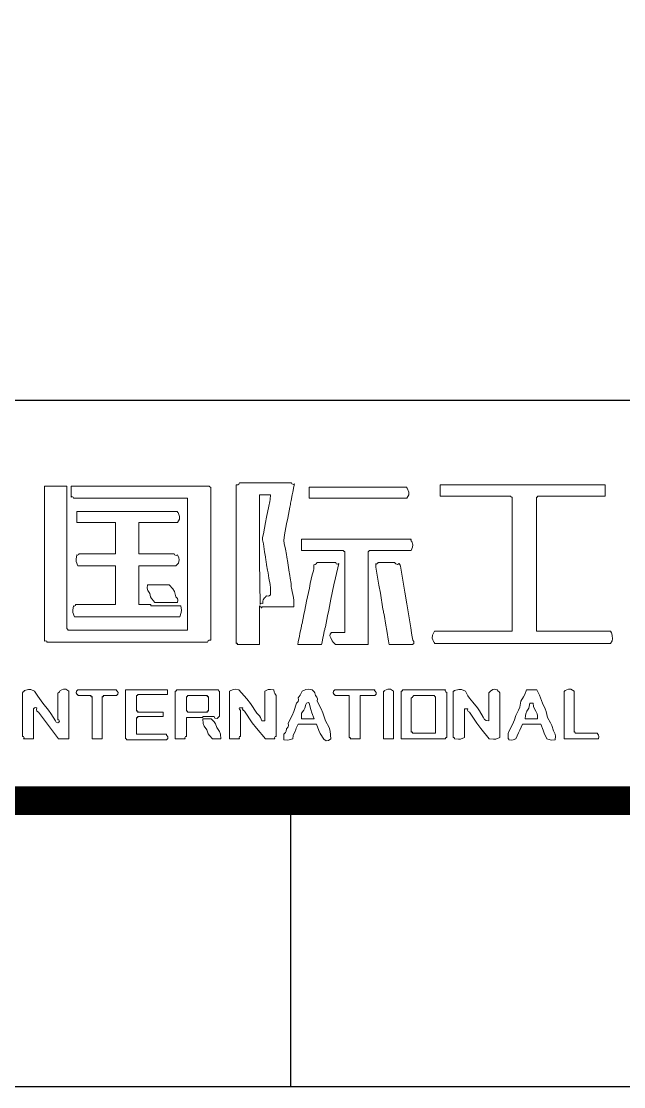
# Model space of a CAD drawing. Header units: millimetres. Extents: x -705761 to 1364679, y -410401 to 446404.
# Drawn here: x -448042 to -445935, y -138526 to -134802 of the extents above; entities that cross this region are included whole.
import ezdxf
from ezdxf.enums import TextEntityAlignment as Align

# ---------------------------------------------------------------- set-up
doc = ezdxf.new("R2010")
doc.units = ezdxf.units.MM
doc.layers.add('TK', color=7, linetype='Continuous')
doc.layers.add('模板-签名-公用', color=3, linetype='Continuous')
doc.layers.add('图框', color=7, linetype='Continuous', lineweight=13)
doc.styles.get("Standard").update_dxf_attribs({"font": 'arial.ttf'})
doc.styles.add('Style-仿宋_GB2312', font='')
doc.styles.add('宋体', font='', dxfattribs={"width": 0.7, "height": 2.5})
doc.styles.add('宋体_1', font='', dxfattribs={"width": 0.7, "height": 2.386364})
doc.styles.get('Style-仿宋_GB2312').set_extended_font_data('仿宋_GB2312')
doc.styles.get('宋体').set_extended_font_data('SimSun')
doc.styles.get('宋体_1').set_extended_font_data('SimSun')

# ---------------------------------------------------------------- blocks, each defined once
blk = doc.blocks.new('BSIET_通用图框_A1+0.5_1')
at = {"layer": '图框', "color": 7, "lineweight": 25}
blk.add_line((-104.1, 10), (-104.1, 0), dxfattribs=at)
blk.add_line((-104.1, 10), (-104.1, 0), dxfattribs=at)
at = {"layer": '图框', "color": 7, "lineweight": 25, "flags": 128}
for points in [[(-1261, 594), (0, 594), (0, 0), (-1261, 0), (-1261, 594)], [(-10, 584), (-1236, 584), (-1236, 10), (-10, 10), (-10, 584)]]:
    blk.add_lwpolyline(points, close=True, dxfattribs=at)
at = {"layer": '图框', "const_width": 1}
blk.add_lwpolyline([(-1236, 584), (-10, 584), (-10, 10), (-1236, 10)], close=True, dxfattribs=at)
at = {"layer": 'TK', "lineweight": 25, "style": '宋体', "width": 0.7, "flags": 3}
for tag, p in [('LZHQ_N会签10_T6_H6', (-1248.113, 94.082)), ('LZHQ_N会签9_T6_H6', (-1248.235, 86.082)), ('LZHQ_N会签8_T6_H6', (-1248.235, 78.082)), ('LZHQ_N会签7_T6_H6', (-1248.357, 70.082)), ('LZHQ_N会签6_T6_H6', (-1248.253, 62.082)), ('LZHQ_N会签5_T6_H6', (-1248.253, 54.082)), ('LZHQ_N会签4_T6_H6', (-1248.253, 46.082)), ('LZHQ_N会签3_T6_H6', (-1248.253, 38.082)), ('LZHQ_N会签2_T6_H6', (-1248.253, 30.082)), ('LZHQ_N会签1_T6_H6', (-1248.253, 22.082))]:
    blk.add_attdef(tag, text='', height=2.5, dxfattribs=at).set_placement(p, align=Align.MIDDLE)
at = {"layer": '模板-签名-公用', "lineweight": 25, "style": '宋体', "width": 0.7}
blk.add_attdef('LZTQINS', text='', height=2, dxfattribs=at).set_placement((-10, 10), align=Align.MIDDLE)
at = {"layer": '模板-签名-公用', "lineweight": 25, "style": '宋体', "width": 0.7, "flags": 3}
blk.add_attdef('LZFRAME', (-45.909, 7.064), '', height=3, dxfattribs=at)
blk = doc.blocks.new('BSIET_通用_A1(2024)_1')
at = {"color": 7, "linetype": 'Continuous', "lineweight": 0}
for p, q in [((-102.395, 10.997), (-102.705, 10.997)), ((-102.705, 10.997), (-102.705, 8.828)), ((-102.24, 10.997), (-102.395, 10.997)), ((-101.93, 10.997), (-102.24, 10.997)), ((-101.93, 8.998), (-101.93, 10.997)), ((-99.839, 10.997), (-101.776, 10.997)), ((-101.776, 10.997), (-101.776, 10.842)), ((-101.776, 10.842), (-101.776, 10.765)), ((-98.87, 10.997), (-99.839, 10.997)), ((-96.934, 10.997), (-98.87, 10.997)), ((-96.937, 10.976), (-96.934, 10.997)), ((-96.916, 10.955), (-96.937, 10.976)), ((-96.895, 10.959), (-96.916, 10.955)), ((-96.895, 8.82), (-96.895, 10.959)), ((-95.949, 11.045), (-96.004, 11.036)), ((-96.004, 11.036), (-96.004, 8.82)), ((-95.917, 11.066), (-95.949, 11.045)), ((-95.888, 11.113), (-95.917, 11.066)), ((-95.16, 11.113), (-95.888, 11.113)), ((-94.795, 11.113), (-95.16, 11.113)), ((-94.067, 11.113), (-94.795, 11.113)), ((-94.057, 11.073), (-94.067, 11.113)), ((-94.006, 11.052), (-94.057, 11.073)), ((-94.028, 10.784), (-93.99, 10.978)), ((-93.97, 11.075), (-94.006, 11.052)), ((-93.99, 10.978), (-93.982, 11.017)), ((-93.982, 11.017), (-93.978, 11.036)), ((-93.978, 11.036), (-93.97, 11.075)), ((-92.084, 10.959), (-93.448, 10.959)), ((-93.448, 10.959), (-93.448, 10.804)), ((-93.448, 10.804), (-93.448, 10.726)), ((-91.402, 10.959), (-92.084, 10.959)), ((-90.039, 10.959), (-91.402, 10.959)), ((-90.041, 10.941), (-90.039, 10.959)), ((-90.035, 10.928), (-90.041, 10.941)), ((-90.02, 10.92), (-90.035, 10.928)), ((-89.967, 10.79), (-90.02, 10.92)), ((-86.568, 11.036), (-88.877, 11.036)), ((-88.877, 11.036), (-88.877, 10.881)), ((-88.877, 10.881), (-88.877, 10.804)), ((-88.877, 10.804), (-88.877, 10.649)), ((-85.414, 11.036), (-86.568, 11.036)), ((-83.105, 11.036), (-85.414, 11.036)), ((-83.105, 10.881), (-83.105, 11.036)), ((-83.105, 10.804), (-83.105, 10.881)), ((-83.105, 10.649), (-83.105, 10.804)), ((-101.776, 10.765), (-101.776, 10.61)), ((-101.776, 10.61), (-101.746, 10.628)), ((-101.746, 10.628), (-101.701, 10.606)), ((-101.701, 10.606), (-101.698, 10.571)), ((-101.698, 10.571), (-100.102, 10.571)), ((-100.102, 10.571), (-99.304, 10.571)), ((-99.304, 10.571), (-97.708, 10.571)), ((-97.708, 10.571), (-97.708, 8.728)), ((-95.036, 10.687), (-95.191, 10.687)), ((-95.191, 10.687), (-95.191, 9.153)), ((-94.958, 10.687), (-95.036, 10.687)), ((-94.803, 10.687), (-94.958, 10.687)), ((-94.861, 10.3), (-94.831, 10.454)), ((-94.831, 10.454), (-94.819, 10.531)), ((-94.819, 10.531), (-94.803, 10.687)), ((-94.102, 10.401), (-94.087, 10.494)), ((-94.087, 10.494), (-94.048, 10.687)), ((-94.048, 10.687), (-94.028, 10.784)), ((-93.448, 10.726), (-93.448, 10.571)), ((-93.448, 10.571), (-92.084, 10.571)), ((-92.084, 10.571), (-91.402, 10.571)), ((-91.402, 10.571), (-90.039, 10.571)), ((-90.039, 10.571), (-89.972, 10.694)), ((-89.972, 10.694), (-89.967, 10.79)), ((-88.877, 10.649), (-87.885, 10.649)), ((-87.885, 10.649), (-87.389, 10.649)), ((-87.389, 10.649), (-86.398, 10.649)), ((-86.398, 10.649), (-86.401, 10.627)), ((-86.401, 10.627), (-86.381, 10.606)), ((-86.381, 10.606), (-86.359, 10.61)), ((-86.359, 10.61), (-86.359, 8.735)), ((-85.507, 8.735), (-85.507, 10.61)), ((-85.507, 10.61), (-85.485, 10.606)), ((-85.485, 10.606), (-85.464, 10.627)), ((-85.464, 10.627), (-85.468, 10.649)), ((-85.468, 10.649), (-84.523, 10.649)), ((-84.523, 10.649), (-84.05, 10.649)), ((-84.05, 10.649), (-83.105, 10.649)), ((-100.172, 10.107), (-101.582, 10.107)), ((-101.582, 10.107), (-101.582, 9.952)), ((-99.467, 10.107), (-100.172, 10.107)), ((-98.057, 10.107), (-99.467, 10.107)), ((-98.059, 10.089), (-98.057, 10.107)), ((-98.052, 10.076), (-98.059, 10.089)), ((-98.037, 10.068), (-98.052, 10.076)), ((-97.985, 9.938), (-98.037, 10.068)), ((-94.939, 9.913), (-94.861, 10.3)), ((-94.203, 9.874), (-94.125, 10.261)), ((-94.125, 10.261), (-94.11, 10.354)), ((-94.11, 10.354), (-94.102, 10.401)), ((-101.582, 9.952), (-101.582, 9.874)), ((-101.582, 9.874), (-101.582, 9.719)), ((-101.582, 9.719), (-101.04, 9.719)), ((-101.04, 9.719), (-100.768, 9.719)), ((-100.768, 9.719), (-100.226, 9.719)), ((-100.226, 9.719), (-100.226, 9.285)), ((-99.413, 9.285), (-99.413, 9.719)), ((-99.413, 9.719), (-98.87, 9.719)), ((-98.87, 9.719), (-98.599, 9.719)), ((-98.599, 9.719), (-98.057, 9.719)), ((-98.057, 9.719), (-97.991, 9.842)), ((-97.991, 9.842), (-97.985, 9.938)), ((-95.055, 9.332), (-94.978, 9.719)), ((-94.978, 9.719), (-94.939, 9.913)), ((-94.242, 9.68), (-94.203, 9.874)), ((-95.086, 9.196), (-95.055, 9.332)), ((-94.319, 9.293), (-94.242, 9.68)), ((-101.93, 7.999), (-101.93, 8.998)), ((-100.226, 9.285), (-100.226, 9.068)), ((-100.226, 9.068), (-100.226, 8.634)), ((-99.413, 9.068), (-99.413, 9.285)), ((-99.413, 8.634), (-99.413, 9.068)), ((-95.191, 9.153), (-95.191, 8.386)), ((-95.086, 9.119), (-95.086, 9.196)), ((-95.055, 8.983), (-95.086, 9.119)), ((-95.024, 8.797), (-95.055, 8.983)), ((-94.337, 9.092), (-94.319, 9.293)), ((-94.328, 8.986), (-94.337, 9.092)), ((-94.28, 8.789), (-94.328, 8.986)), ((-92.185, 9.138), (-93.719, 9.138)), ((-93.719, 9.138), (-93.719, 8.983)), ((-93.719, 8.983), (-93.719, 8.905)), ((-91.418, 9.138), (-92.185, 9.138)), ((-89.884, 9.138), (-91.418, 9.138)), ((-89.896, 9.109), (-89.884, 9.138)), ((-89.889, 9.081), (-89.896, 9.109)), ((-89.864, 9.061), (-89.889, 9.081)), ((-89.833, 8.94), (-89.864, 9.061)), ((-89.838, 8.866), (-89.833, 8.94)), ((-102.705, 8.828), (-102.705, 7.744)), ((-101.582, 8.596), (-101.604, 8.442)), ((-101.552, 8.578), (-101.582, 8.596)), ((-101.508, 8.6), (-101.552, 8.578)), ((-101.504, 8.634), (-101.508, 8.6)), ((-100.993, 8.634), (-101.504, 8.634)), ((-100.737, 8.634), (-100.993, 8.634)), ((-100.226, 8.634), (-100.737, 8.634)), ((-98.917, 8.634), (-99.413, 8.634)), ((-98.669, 8.634), (-98.917, 8.634)), ((-98.173, 8.634), (-98.669, 8.634)), ((-98.156, 8.589), (-98.173, 8.634)), ((-98.098, 8.569), (-98.156, 8.589)), ((-98.057, 8.596), (-98.098, 8.569)), ((-98.008, 8.489), (-98.057, 8.596)), ((-97.708, 8.728), (-97.708, 7.805)), ((-96.895, 7.752), (-96.895, 8.82)), ((-96.004, 8.82), (-96.004, 7.713)), ((-95.009, 8.704), (-95.024, 8.797)), ((-94.978, 8.518), (-95.009, 8.704)), ((-94.249, 8.604), (-94.28, 8.789)), ((-94.234, 8.51), (-94.249, 8.604)), ((-93.719, 8.905), (-93.719, 8.75)), ((-93.719, 8.75), (-93.13, 8.75)), ((-93.13, 8.75), (-92.836, 8.75)), ((-92.836, 8.75), (-92.247, 8.75)), ((-92.247, 8.75), (-92.25, 8.729)), ((-92.25, 8.729), (-92.23, 8.708)), ((-92.23, 8.708), (-92.208, 8.712)), ((-92.208, 8.712), (-92.208, 7.581)), ((-91.394, 7.41), (-91.394, 8.712)), ((-91.394, 8.712), (-91.373, 8.708)), ((-91.373, 8.708), (-91.352, 8.729)), ((-91.352, 8.729), (-91.356, 8.75)), ((-91.356, 8.75), (-90.767, 8.75)), ((-90.767, 8.75), (-90.473, 8.75)), ((-90.473, 8.75), (-89.884, 8.75)), ((-89.884, 8.75), (-89.838, 8.866)), ((-86.359, 8.735), (-86.359, 7.798)), ((-85.507, 7.798), (-85.507, 8.735)), ((-101.604, 8.442), (-101.595, 8.355)), ((-101.595, 8.355), (-101.543, 8.208)), ((-101.543, 8.208), (-101.016, 8.208)), ((-101.016, 8.208), (-100.753, 8.208)), ((-100.753, 8.208), (-100.226, 8.208)), ((-100.226, 8.208), (-100.226, 7.666)), ((-99.413, 7.666), (-99.413, 8.208)), ((-99.413, 8.208), (-98.894, 8.208)), ((-98.894, 8.208), (-98.634, 8.208)), ((-98.634, 8.208), (-98.115, 8.208)), ((-98.115, 8.208), (-98.076, 8.247)), ((-98.076, 8.247), (-98.057, 8.267)), ((-98.057, 8.267), (-98.018, 8.305)), ((-98.018, 8.305), (-97.999, 8.421)), ((-97.999, 8.421), (-98.008, 8.489)), ((-95.191, 8.386), (-95.171, 6.853)), ((-94.962, 8.41), (-94.978, 8.518)), ((-94.954, 8.356), (-94.962, 8.41)), ((-94.939, 8.247), (-94.954, 8.356)), ((-94.908, 8.061), (-94.939, 8.247)), ((-94.203, 8.325), (-94.234, 8.51)), ((-94.187, 8.216), (-94.203, 8.325)), ((-94.179, 8.162), (-94.187, 8.216)), ((-93.237, 8.256), (-93.293, 8.247)), ((-93.293, 8.247), (-93.293, 8.106)), ((-93.205, 8.277), (-93.237, 8.256)), ((-93.176, 8.325), (-93.205, 8.277)), ((-92.913, 8.325), (-93.176, 8.325)), ((-92.781, 8.325), (-92.913, 8.325)), ((-92.518, 8.325), (-92.781, 8.325)), ((-92.531, 7.79), (-92.421, 8.286)), ((-92.508, 8.284), (-92.518, 8.325)), ((-92.456, 8.263), (-92.508, 8.284)), ((-92.421, 8.286), (-92.456, 8.263)), ((-91.123, 8.286), (-91.125, 8.208)), ((-91.125, 8.208), (-91.121, 8.168)), ((-91.093, 8.268), (-91.123, 8.286)), ((-91.05, 8.29), (-91.093, 8.268)), ((-91.046, 8.325), (-91.05, 8.29)), ((-90.814, 8.325), (-91.046, 8.325)), ((-90.697, 8.325), (-90.814, 8.325)), ((-90.465, 8.325), (-90.697, 8.325)), ((-90.424, 8.275), (-90.465, 8.325)), ((-90.369, 8.261), (-90.424, 8.275)), ((-90.31, 8.286), (-90.369, 8.261)), ((-90.27, 8.234), (-90.31, 8.286)), ((-90.256, 8.197), (-90.27, 8.234)), ((-90.252, 8.131), (-90.256, 8.197)), ((-101.93, 6.001), (-101.93, 7.999)), ((-94.892, 7.968), (-94.908, 8.061)), ((-94.861, 7.782), (-94.892, 7.968)), ((-94.164, 8.053), (-94.179, 8.162)), ((-94.133, 7.868), (-94.164, 8.053)), ((-94.118, 7.774), (-94.133, 7.868)), ((-93.351, 7.898), (-93.412, 7.589)), ((-93.305, 8.032), (-93.351, 7.898)), ((-93.293, 8.106), (-93.305, 8.032)), ((-91.121, 8.168), (-91.104, 8.092)), ((-91.104, 8.092), (-91.011, 7.534)), ((-90.112, 7.294), (-90.252, 8.131)), ((-102.705, 7.744), (-102.705, 5.574)), ((-100.226, 7.666), (-100.226, 7.395)), ((-99.413, 7.395), (-99.413, 7.666)), ((-99.103, 7.55), (-99.112, 7.423)), ((-98.801, 7.55), (-99.103, 7.55)), ((-98.649, 7.55), (-98.801, 7.55)), ((-98.347, 7.55), (-98.649, 7.55)), ((-98.219, 7.404), (-98.347, 7.55)), ((-97.708, 7.805), (-97.708, 5.962)), ((-96.895, 5.613), (-96.895, 7.752)), ((-96.004, 7.713), (-96.004, 5.497)), ((-94.817, 7.553), (-94.861, 7.782)), ((-94.805, 7.435), (-94.817, 7.553)), ((-94.087, 7.589), (-94.118, 7.774)), ((-94.081, 7.479), (-94.087, 7.589)), ((-94.073, 7.424), (-94.081, 7.479)), ((-93.412, 7.589), (-93.443, 7.434)), ((-92.692, 7.046), (-92.585, 7.542)), ((-92.585, 7.542), (-92.531, 7.79)), ((-92.208, 7.581), (-92.208, 7.015)), ((-91.011, 7.534), (-90.964, 7.256)), ((-86.359, 7.798), (-86.359, 5.923)), ((-85.507, 5.923), (-85.507, 7.798)), ((-100.226, 7.395), (-100.226, 6.853)), ((-99.413, 6.853), (-99.413, 7.395)), ((-99.112, 7.423), (-99.093, 7.348)), ((-99.093, 7.348), (-99.025, 7.24)), ((-99.025, 7.24), (-98.997, 7.122)), ((-98.997, 7.122), (-98.967, 7.063)), ((-98.167, 7.311), (-98.219, 7.404)), ((-98.115, 7.124), (-98.167, 7.311)), ((-98.062, 7.063), (-98.115, 7.124)), ((-95.063, 7.019), (-95.016, 7.085)), ((-95.016, 7.085), (-94.985, 7.116)), ((-94.985, 7.116), (-94.97, 7.132)), ((-94.97, 7.132), (-94.939, 7.162)), ((-94.939, 7.162), (-94.883, 7.153)), ((-94.883, 7.153), (-94.846, 7.164)), ((-94.846, 7.164), (-94.803, 7.201)), ((-94.803, 7.201), (-94.805, 7.435)), ((-94.048, 7.317), (-94.073, 7.424)), ((-93.996, 7.106), (-94.048, 7.317)), ((-93.984, 6.993), (-93.996, 7.106)), ((-93.506, 7.124), (-93.521, 7.062)), ((-93.443, 7.434), (-93.506, 7.124)), ((-91.394, 6.759), (-91.394, 7.41)), ((-90.964, 7.256), (-90.872, 6.698)), ((-90.043, 6.876), (-90.112, 7.294)), ((-101.698, 6.814), (-101.72, 6.66)), ((-101.668, 6.796), (-101.698, 6.814)), ((-101.624, 6.818), (-101.668, 6.796)), ((-101.621, 6.853), (-101.624, 6.818)), ((-101.063, 6.853), (-101.621, 6.853)), ((-100.784, 6.853), (-101.063, 6.853)), ((-100.226, 6.853), (-100.784, 6.853)), ((-99.242, 6.853), (-99.413, 6.853)), ((-99.157, 6.853), (-99.242, 6.853)), ((-98.986, 6.853), (-99.157, 6.853)), ((-98.986, 6.837), (-98.986, 6.853)), ((-98.986, 6.829), (-98.986, 6.837)), ((-98.986, 6.814), (-98.986, 6.829)), ((-98.568, 6.814), (-98.986, 6.814)), ((-98.967, 7.063), (-98.889, 6.969)), ((-98.889, 6.969), (-98.874, 6.953)), ((-98.874, 6.953), (-98.867, 6.946)), ((-98.867, 6.946), (-98.851, 6.93)), ((-98.851, 6.93), (-98.533, 6.93)), ((-98.359, 6.814), (-98.568, 6.814)), ((-98.533, 6.93), (-98.374, 6.93)), ((-98.374, 6.93), (-98.057, 6.93)), ((-97.941, 6.814), (-98.359, 6.814)), ((-98.046, 7.01), (-98.062, 7.063)), ((-98.057, 6.93), (-98.046, 7.01)), ((-97.918, 6.66), (-97.941, 6.814)), ((-95.191, 6.271), (-95.191, 6.814)), ((-95.191, 6.814), (-95.156, 6.796)), ((-95.171, 6.853), (-95.154, 6.89)), ((-95.156, 6.796), (-95.139, 6.775)), ((-95.154, 6.89), (-95.113, 6.907)), ((-95.139, 6.775), (-95.133, 6.737)), ((-95.133, 6.737), (-95.117, 6.745)), ((-95.117, 6.745), (-95.111, 6.758)), ((-95.113, 6.907), (-95.074, 6.891)), ((-95.111, 6.758), (-95.113, 6.775)), ((-95.113, 6.775), (-94.664, 6.775)), ((-95.077, 6.972), (-95.063, 7.019)), ((-95.074, 6.891), (-95.077, 6.972)), ((-94.664, 6.775), (-94.439, 6.775)), ((-94.439, 6.775), (-93.99, 6.775)), ((-93.99, 6.775), (-93.984, 6.993)), ((-93.544, 6.969), (-93.606, 6.659)), ((-93.529, 7.031), (-93.544, 6.969)), ((-93.521, 7.062), (-93.529, 7.031)), ((-92.77, 6.659), (-92.692, 7.046)), ((-92.208, 7.015), (-92.208, 5.884)), ((-91.394, 5.458), (-91.394, 6.759)), ((-89.903, 6.039), (-90.043, 6.876)), ((-101.72, 6.66), (-101.712, 6.573)), ((-101.712, 6.573), (-101.659, 6.426)), ((-101.659, 6.426), (-100.187, 6.426)), ((-100.187, 6.426), (-99.451, 6.426)), ((-99.451, 6.426), (-97.979, 6.426)), ((-97.979, 6.426), (-97.927, 6.573)), ((-97.927, 6.573), (-97.918, 6.66)), ((-93.637, 6.504), (-93.699, 6.194)), ((-93.606, 6.659), (-93.637, 6.504)), ((-92.886, 6.078), (-92.808, 6.465)), ((-92.808, 6.465), (-92.77, 6.659)), ((-90.872, 6.698), (-90.856, 6.62)), ((-90.856, 6.62), (-90.848, 6.582)), ((-90.848, 6.582), (-90.833, 6.504)), ((-90.833, 6.504), (-90.771, 6.132)), ((-101.909, 6.004), (-101.93, 6.001)), ((-101.888, 5.983), (-101.909, 6.004)), ((-101.892, 5.962), (-101.888, 5.983)), ((-100.218, 5.962), (-101.892, 5.962)), ((-99.382, 5.962), (-100.218, 5.962)), ((-97.708, 5.962), (-99.382, 5.962)), ((-95.191, 6.001), (-95.191, 6.271)), ((-95.191, 5.458), (-95.191, 6.001)), ((-93.738, 6.039), (-93.777, 5.846)), ((-93.722, 6.101), (-93.738, 6.039)), ((-93.715, 6.132), (-93.722, 6.101)), ((-93.699, 6.194), (-93.715, 6.132)), ((-92.924, 5.923), (-92.909, 5.985)), ((-92.909, 5.985), (-92.901, 6.016)), ((-92.901, 6.016), (-92.886, 6.078)), ((-90.771, 6.132), (-90.74, 5.946)), ((-89.873, 5.868), (-89.903, 6.039)), ((-102.705, 5.574), (-102.675, 5.592)), ((-102.675, 5.592), (-102.631, 5.57)), ((-96.982, 5.584), (-96.95, 5.605)), ((-96.95, 5.605), (-96.895, 5.613)), ((-93.796, 5.749), (-93.835, 5.555)), ((-93.777, 5.846), (-93.796, 5.749)), ((-93.002, 5.536), (-92.971, 5.691)), ((-92.971, 5.691), (-92.955, 5.768)), ((-92.955, 5.768), (-92.924, 5.923)), ((-92.723, 5.825), (-92.73, 5.759)), ((-92.73, 5.759), (-92.692, 5.691)), ((-92.673, 5.884), (-92.723, 5.825)), ((-92.692, 5.691), (-92.653, 5.586)), ((-92.487, 5.884), (-92.673, 5.884)), ((-92.394, 5.884), (-92.487, 5.884)), ((-92.208, 5.884), (-92.394, 5.884)), ((-90.74, 5.946), (-90.678, 5.574)), ((-89.858, 5.783), (-89.873, 5.868)), ((-89.826, 5.613), (-89.858, 5.783)), ((-89.789, 5.562), (-89.826, 5.613)), ((-89.142, 5.785), (-89.147, 5.68)), ((-89.147, 5.68), (-89.09, 5.536)), ((-89.07, 5.923), (-89.142, 5.785)), ((-87.986, 5.923), (-89.07, 5.923)), ((-87.444, 5.923), (-87.986, 5.923)), ((-86.359, 5.923), (-87.444, 5.923)), ((-84.469, 5.923), (-85.507, 5.923)), ((-83.95, 5.923), (-84.469, 5.923)), ((-82.911, 5.923), (-83.95, 5.923)), ((-82.886, 5.862), (-82.911, 5.923)), ((-82.911, 5.497), (-82.856, 5.593)), ((-82.874, 5.831), (-82.886, 5.862)), ((-82.853, 5.768), (-82.874, 5.831)), ((-82.856, 5.593), (-82.841, 5.658)), ((-82.841, 5.658), (-82.853, 5.768)), ((-102.631, 5.57), (-102.628, 5.536)), ((-102.628, 5.536), (-100.381, 5.536)), ((-100.381, 5.536), (-99.258, 5.536)), ((-99.258, 5.536), (-97.011, 5.536)), ((-97.011, 5.536), (-96.982, 5.584)), ((-96.004, 5.497), (-95.982, 5.501)), ((-95.982, 5.501), (-95.961, 5.48)), ((-95.961, 5.48), (-95.965, 5.458)), ((-95.965, 5.458), (-95.655, 5.458)), ((-95.655, 5.458), (-95.5, 5.458)), ((-95.5, 5.458), (-95.191, 5.458)), ((-93.846, 5.497), (-93.854, 5.458)), ((-93.854, 5.458), (-93.521, 5.458)), ((-93.843, 5.516), (-93.846, 5.497)), ((-93.835, 5.555), (-93.843, 5.516)), ((-93.521, 5.458), (-93.354, 5.458)), ((-93.354, 5.458), (-93.021, 5.458)), ((-93.021, 5.458), (-93.008, 5.487)), ((-93.008, 5.487), (-93.004, 5.504)), ((-93.004, 5.504), (-93.002, 5.536)), ((-92.653, 5.586), (-92.618, 5.535)), ((-92.618, 5.535), (-92.537, 5.458)), ((-92.537, 5.458), (-92.08, 5.458)), ((-92.08, 5.458), (-91.852, 5.458)), ((-91.852, 5.458), (-91.394, 5.458)), ((-90.678, 5.574), (-90.67, 5.528)), ((-90.67, 5.528), (-90.666, 5.505)), ((-90.666, 5.505), (-90.658, 5.458)), ((-90.658, 5.458), (-90.333, 5.458)), ((-90.333, 5.458), (-90.17, 5.458)), ((-90.17, 5.458), (-89.845, 5.458)), ((-89.845, 5.458), (-89.797, 5.498)), ((-89.797, 5.498), (-89.789, 5.562)), ((-89.09, 5.536), (-89.075, 5.527)), ((-89.075, 5.527), (-89.068, 5.514)), ((-89.068, 5.514), (-89.07, 5.497)), ((-89.07, 5.497), (-86.607, 5.497)), ((-86.607, 5.497), (-85.375, 5.497)), ((-85.375, 5.497), (-82.911, 5.497)), ((-103.449, 3.804), (-103.48, 3.773)), ((-103.48, 3.773), (-103.48, 3.161)), ((-103.433, 3.82), (-103.449, 3.804)), ((-103.402, 3.851), (-103.433, 3.82)), ((-103.267, 3.886), (-103.402, 3.851)), ((-103.184, 3.881), (-103.267, 3.886)), ((-103.053, 3.831), (-103.184, 3.881)), ((-102.945, 3.656), (-103.053, 3.831)), ((-102.201, 3.784), (-102.24, 3.754)), ((-102.24, 3.754), (-102.24, 3.382)), ((-102.184, 3.806), (-102.201, 3.784)), ((-102.163, 3.851), (-102.184, 3.806)), ((-102.048, 3.898), (-102.163, 3.851)), ((-101.961, 3.893), (-102.048, 3.898)), ((-101.853, 3.831), (-101.961, 3.893)), ((-101.853, 3.165), (-101.853, 3.831)), ((-101.591, 3.83), (-101.599, 3.766)), ((-101.599, 3.766), (-101.562, 3.715)), ((-101.543, 3.87), (-101.591, 3.83)), ((-101.001, 3.87), (-101.543, 3.87)), ((-100.73, 3.87), (-101.001, 3.87)), ((-100.187, 3.87), (-100.73, 3.87)), ((-100.19, 3.853), (-100.187, 3.87)), ((-100.183, 3.84), (-100.19, 3.853)), ((-100.168, 3.831), (-100.183, 3.84)), ((-100.132, 3.781), (-100.168, 3.831)), ((-100.14, 3.717), (-100.132, 3.781)), ((-99.289, 3.87), (-99.877, 3.87)), ((-99.877, 3.87), (-99.877, 3.188)), ((-98.994, 3.87), (-99.289, 3.87)), ((-98.406, 3.87), (-98.994, 3.87)), ((-98.406, 3.808), (-98.406, 3.87)), ((-98.406, 3.777), (-98.406, 3.808)), ((-98.406, 3.715), (-98.406, 3.777)), ((-98.113, 3.828), (-98.134, 3.831)), ((-98.134, 3.831), (-98.134, 3.165)), ((-98.092, 3.849), (-98.113, 3.828)), ((-97.507, 3.87), (-98.095, 3.87)), ((-98.095, 3.87), (-98.092, 3.849)), ((-97.212, 3.87), (-97.507, 3.87)), ((-96.624, 3.87), (-97.212, 3.87)), ((-96.627, 3.849), (-96.624, 3.87)), ((-96.607, 3.828), (-96.627, 3.849)), ((-96.585, 3.831), (-96.607, 3.828)), ((-96.585, 3.475), (-96.585, 3.831)), ((-96.114, 3.883), (-96.236, 3.831)), ((-96.236, 3.831), (-96.236, 3.165)), ((-96.038, 3.892), (-96.114, 3.883)), ((-95.907, 3.87), (-96.038, 3.892)), ((-95.635, 3.565), (-95.907, 3.87)), ((-94.882, 3.882), (-94.997, 3.831)), ((-94.997, 3.831), (-94.997, 3.413)), ((-94.81, 3.89), (-94.882, 3.882)), ((-94.687, 3.87), (-94.81, 3.89)), ((-94.671, 3.788), (-94.687, 3.87)), ((-94.654, 3.747), (-94.671, 3.788)), ((-94.609, 3.676), (-94.654, 3.747)), ((-93.743, 3.733), (-93.771, 3.685)), ((-93.699, 3.831), (-93.743, 3.733)), ((-93.57, 3.886), (-93.699, 3.831)), ((-93.489, 3.895), (-93.57, 3.886)), ((-93.351, 3.87), (-93.489, 3.895)), ((-93.283, 3.81), (-93.351, 3.87)), ((-93.256, 3.764), (-93.283, 3.81)), ((-93.234, 3.676), (-93.256, 3.764)), ((-92.604, 3.83), (-92.612, 3.766)), ((-92.612, 3.766), (-92.576, 3.715)), ((-92.557, 3.87), (-92.604, 3.83)), ((-91.999, 3.87), (-92.557, 3.87)), ((-91.72, 3.87), (-91.999, 3.87)), ((-91.162, 3.87), (-91.72, 3.87)), ((-91.164, 3.853), (-91.162, 3.87)), ((-91.158, 3.84), (-91.164, 3.853)), ((-91.143, 3.831), (-91.158, 3.84)), ((-91.106, 3.781), (-91.143, 3.831)), ((-91.114, 3.717), (-91.106, 3.781)), ((-90.835, 3.829), (-90.852, 3.831)), ((-90.852, 3.831), (-90.852, 3.165)), ((-90.822, 3.835), (-90.835, 3.829)), ((-90.814, 3.851), (-90.822, 3.835)), ((-90.699, 3.898), (-90.814, 3.851)), ((-90.612, 3.893), (-90.699, 3.898)), ((-90.503, 3.831), (-90.612, 3.893)), ((-90.503, 3.165), (-90.503, 3.831)), ((-90.211, 3.828), (-90.233, 3.831)), ((-90.233, 3.831), (-90.233, 3.165)), ((-90.19, 3.849), (-90.211, 3.828)), ((-89.59, 3.87), (-90.194, 3.87)), ((-90.194, 3.87), (-90.19, 3.849)), ((-89.287, 3.87), (-89.59, 3.87)), ((-88.683, 3.87), (-89.287, 3.87)), ((-88.701, 3.84), (-88.683, 3.87)), ((-88.679, 3.796), (-88.701, 3.84)), ((-88.644, 3.792), (-88.679, 3.796)), ((-88.644, 3.157), (-88.644, 3.792)), ((-88.395, 3.829), (-88.412, 3.831)), ((-88.412, 3.831), (-88.412, 3.18)), ((-88.382, 3.835), (-88.395, 3.829)), ((-88.373, 3.851), (-88.382, 3.835)), ((-88.223, 3.89), (-88.373, 3.851)), ((-88.131, 3.885), (-88.223, 3.89)), ((-87.986, 3.831), (-88.131, 3.885)), ((-87.902, 3.667), (-87.986, 3.831)), ((-87.149, 3.797), (-87.172, 3.773)), ((-87.172, 3.773), (-87.172, 3.378)), ((-87.138, 3.808), (-87.149, 3.797)), ((-87.114, 3.831), (-87.138, 3.808)), ((-87.036, 3.884), (-87.114, 3.831)), ((-86.973, 3.895), (-87.036, 3.884)), ((-86.882, 3.87), (-86.973, 3.895)), ((-86.843, 3.831), (-86.882, 3.87)), ((-86.824, 3.812), (-86.843, 3.831)), ((-86.785, 3.773), (-86.824, 3.812)), ((-86.785, 3.146), (-86.785, 3.773)), ((-85.856, 3.87), (-85.914, 3.707)), ((-85.708, 3.87), (-85.856, 3.87)), ((-85.635, 3.87), (-85.708, 3.87)), ((-85.487, 3.87), (-85.635, 3.87)), ((-85.399, 3.689), (-85.487, 3.87)), ((-84.521, 3.829), (-84.538, 3.831)), ((-84.538, 3.831), (-84.538, 3.165)), ((-84.508, 3.835), (-84.521, 3.829)), ((-84.5, 3.851), (-84.508, 3.835)), ((-84.385, 3.898), (-84.5, 3.851)), ((-84.298, 3.893), (-84.385, 3.898)), ((-84.19, 3.831), (-84.298, 3.893)), ((-84.19, 3.258), (-84.19, 3.831)), ((-102.887, 3.571), (-102.945, 3.656)), ((-102.763, 3.405), (-102.887, 3.571)), ((-102.57, 3.169), (-102.763, 3.405)), ((-102.24, 3.382), (-102.24, 3.196)), ((-101.562, 3.715), (-101.547, 3.707)), ((-101.547, 3.707), (-101.54, 3.694)), ((-101.54, 3.694), (-101.543, 3.676)), ((-101.543, 3.676), (-101.357, 3.676)), ((-101.357, 3.676), (-101.264, 3.676)), ((-101.264, 3.676), (-101.078, 3.676)), ((-101.078, 3.676), (-101.082, 3.655)), ((-101.082, 3.655), (-101.061, 3.634)), ((-101.061, 3.634), (-101.04, 3.638)), ((-101.04, 3.638), (-101.04, 3.049)), ((-100.691, 3.049), (-100.691, 3.638)), ((-100.691, 3.638), (-100.669, 3.634)), ((-100.669, 3.634), (-100.649, 3.655)), ((-100.649, 3.655), (-100.652, 3.676)), ((-100.652, 3.676), (-100.466, 3.676)), ((-100.466, 3.676), (-100.373, 3.676)), ((-100.373, 3.676), (-100.187, 3.676)), ((-100.187, 3.676), (-100.14, 3.717)), ((-99.49, 3.459), (-99.49, 3.676)), ((-99.49, 3.676), (-99.469, 3.673)), ((-99.49, 3.351), (-99.49, 3.459)), ((-99.469, 3.673), (-99.447, 3.694)), ((-99.447, 3.694), (-99.451, 3.715)), ((-99.451, 3.715), (-99.033, 3.715)), ((-99.033, 3.715), (-98.824, 3.715)), ((-98.824, 3.715), (-98.406, 3.715)), ((-97.725, 3.634), (-97.747, 3.638)), ((-97.747, 3.638), (-97.747, 3.436)), ((-97.747, 3.436), (-97.747, 3.336)), ((-97.704, 3.655), (-97.725, 3.634)), ((-97.43, 3.676), (-97.708, 3.676)), ((-97.708, 3.676), (-97.704, 3.655)), ((-97.29, 3.676), (-97.43, 3.676)), ((-97.011, 3.676), (-97.29, 3.676)), ((-97.015, 3.655), (-97.011, 3.676)), ((-96.994, 3.634), (-97.015, 3.655)), ((-96.972, 3.638), (-96.994, 3.634)), ((-96.972, 3.436), (-96.972, 3.638)), ((-96.972, 3.336), (-96.972, 3.436)), ((-96.585, 3.297), (-96.585, 3.475)), ((-95.509, 3.4), (-95.635, 3.565)), ((-95.287, 3.057), (-95.509, 3.4)), ((-94.997, 3.413), (-94.997, 3.204)), ((-94.609, 3.103), (-94.609, 3.676)), ((-93.893, 3.405), (-93.984, 3.117)), ((-93.84, 3.466), (-93.893, 3.405)), ((-93.824, 3.519), (-93.84, 3.466)), ((-93.771, 3.685), (-93.835, 3.599)), ((-93.835, 3.599), (-93.824, 3.519)), ((-93.564, 3.367), (-93.604, 3.234)), ((-93.54, 3.41), (-93.564, 3.367)), ((-93.492, 3.426), (-93.54, 3.41)), ((-93.448, 3.405), (-93.492, 3.426)), ((-93.391, 3.185), (-93.448, 3.405)), ((-93.181, 3.615), (-93.234, 3.676)), ((-93.165, 3.563), (-93.181, 3.615)), ((-93.176, 3.483), (-93.165, 3.563)), ((-93.036, 3.215), (-93.176, 3.483)), ((-92.576, 3.715), (-92.561, 3.707)), ((-92.561, 3.707), (-92.554, 3.694)), ((-92.554, 3.694), (-92.557, 3.676)), ((-92.557, 3.676), (-92.355, 3.676)), ((-92.355, 3.676), (-92.254, 3.676)), ((-92.254, 3.676), (-92.053, 3.676)), ((-92.053, 3.676), (-92.053, 3.088)), ((-91.666, 3.072), (-91.666, 3.676)), ((-91.666, 3.676), (-91.464, 3.676)), ((-91.464, 3.676), (-91.363, 3.676)), ((-91.363, 3.676), (-91.162, 3.676)), ((-91.162, 3.676), (-91.114, 3.717)), ((-89.845, 3.618), (-89.884, 3.58)), ((-89.884, 3.58), (-89.884, 3.107)), ((-89.826, 3.638), (-89.845, 3.618)), ((-89.787, 3.676), (-89.826, 3.638)), ((-89.5, 3.676), (-89.787, 3.676)), ((-89.357, 3.676), (-89.5, 3.676)), ((-89.07, 3.676), (-89.357, 3.676)), ((-89.074, 3.655), (-89.07, 3.676)), ((-89.053, 3.634), (-89.074, 3.655)), ((-89.032, 3.638), (-89.053, 3.634)), ((-89.032, 3.126), (-89.032, 3.638)), ((-87.851, 3.588), (-87.902, 3.667)), ((-87.734, 3.444), (-87.851, 3.588)), ((-87.568, 3.249), (-87.734, 3.444)), ((-87.172, 3.378), (-87.172, 3.18)), ((-86.049, 3.483), (-86.091, 3.274)), ((-85.954, 3.627), (-86.049, 3.483)), ((-85.914, 3.707), (-85.954, 3.627)), ((-85.739, 3.405), (-85.756, 3.292)), ((-85.693, 3.405), (-85.739, 3.405)), ((-85.669, 3.405), (-85.693, 3.405)), ((-85.623, 3.405), (-85.669, 3.405)), ((-85.606, 3.292), (-85.623, 3.405)), ((-85.36, 3.595), (-85.399, 3.689)), ((-85.294, 3.405), (-85.36, 3.595)), ((-85.197, 3.215), (-85.294, 3.405)), ((-103.48, 3.161), (-103.48, 2.855)), ((-103.092, 3.212), (-103.057, 3.245)), ((-103.092, 2.793), (-103.092, 3.212)), ((-103.057, 3.245), (-103.025, 3.256)), ((-103.025, 3.256), (-102.976, 3.25)), ((-102.976, 3.25), (-102.992, 3.186)), ((-102.992, 3.186), (-102.973, 3.133)), ((-102.973, 3.133), (-102.918, 3.095)), ((-102.918, 3.095), (-102.642, 2.722)), ((-102.481, 3.044), (-102.57, 3.169)), ((-102.318, 2.785), (-102.481, 3.044)), ((-102.24, 3.196), (-102.24, 2.824)), ((-101.853, 2.832), (-101.853, 3.165)), ((-101.04, 3.049), (-101.04, 2.755)), ((-100.691, 2.755), (-100.691, 3.049)), ((-99.877, 3.188), (-99.877, 2.847)), ((-99.49, 3.134), (-99.49, 3.351)), ((-99.469, 3.138), (-99.49, 3.134)), ((-99.447, 3.117), (-99.469, 3.138)), ((-99.451, 3.095), (-99.447, 3.117)), ((-99.095, 3.095), (-99.451, 3.095)), ((-98.917, 3.095), (-99.095, 3.095)), ((-98.561, 3.095), (-98.917, 3.095)), ((-98.561, 3.033), (-98.561, 3.095)), ((-98.561, 3.003), (-98.561, 3.033)), ((-98.561, 2.94), (-98.561, 3.003)), ((-98.134, 3.165), (-98.134, 2.832)), ((-97.747, 3.336), (-97.747, 3.134)), ((-97.747, 3.134), (-97.725, 3.138)), ((-97.725, 3.138), (-97.704, 3.117)), ((-97.704, 3.117), (-97.708, 3.095)), ((-97.708, 3.095), (-97.43, 3.095)), ((-97.43, 3.095), (-97.29, 3.095)), ((-97.29, 3.095), (-97.011, 3.095)), ((-97.015, 3.117), (-96.994, 3.138)), ((-97.011, 3.095), (-97.015, 3.117)), ((-96.994, 3.138), (-96.972, 3.134)), ((-96.972, 3.134), (-96.972, 3.336)), ((-96.585, 2.94), (-96.585, 3.297)), ((-96.236, 3.165), (-96.236, 2.832)), ((-95.906, 3.221), (-95.888, 3.25)), ((-95.884, 3.176), (-95.906, 3.221)), ((-95.888, 3.25), (-95.841, 3.25)), ((-95.849, 3.173), (-95.884, 3.176)), ((-95.849, 2.801), (-95.849, 3.173)), ((-95.841, 3.25), (-95.818, 3.25)), ((-95.818, 3.25), (-95.772, 3.25)), ((-95.772, 3.25), (-95.78, 3.199)), ((-95.78, 3.199), (-95.76, 3.158)), ((-95.76, 3.158), (-95.713, 3.134)), ((-95.713, 3.134), (-95.449, 2.726)), ((-95.194, 2.968), (-95.287, 3.057)), ((-94.997, 3.204), (-94.997, 2.785)), ((-94.609, 2.816), (-94.609, 3.103)), ((-93.984, 3.117), (-94.043, 2.976)), ((-93.637, 3.169), (-93.719, 3.057)), ((-93.719, 3.057), (-93.719, 2.979)), ((-93.604, 3.234), (-93.637, 3.169)), ((-93.356, 3.075), (-93.391, 3.185)), ((-93.273, 2.863), (-93.356, 3.075)), ((-92.977, 3.073), (-93.036, 3.215)), ((-92.886, 2.785), (-92.977, 3.073)), ((-92.053, 3.088), (-92.053, 2.793)), ((-91.666, 2.77), (-91.666, 3.072)), ((-90.852, 3.165), (-90.852, 2.832)), ((-90.503, 2.832), (-90.503, 3.165)), ((-90.233, 3.165), (-90.233, 2.832)), ((-89.884, 3.107), (-89.884, 2.871)), ((-89.032, 2.871), (-89.032, 3.126)), ((-88.644, 2.84), (-88.644, 3.157)), ((-88.412, 3.18), (-88.412, 2.855)), ((-88.024, 2.809), (-88.024, 3.212)), ((-88.024, 3.212), (-87.978, 3.212)), ((-87.978, 3.212), (-87.955, 3.212)), ((-87.955, 3.212), (-87.908, 3.212)), ((-87.908, 3.212), (-87.917, 3.16)), ((-87.917, 3.16), (-87.896, 3.119)), ((-87.896, 3.119), (-87.85, 3.095)), ((-87.85, 3.095), (-87.594, 2.708)), ((-87.494, 3.143), (-87.568, 3.249)), ((-87.366, 2.921), (-87.494, 3.143)), ((-87.172, 3.18), (-87.172, 2.785)), ((-86.785, 2.832), (-86.785, 3.146)), ((-86.127, 3.169), (-86.223, 2.979)), ((-86.091, 3.274), (-86.127, 3.169)), ((-85.875, 3.03), (-85.887, 2.974)), ((-85.836, 3.134), (-85.875, 3.03)), ((-85.777, 3.233), (-85.836, 3.134)), ((-85.756, 3.292), (-85.777, 3.233)), ((-85.585, 3.233), (-85.606, 3.292)), ((-85.526, 3.134), (-85.585, 3.233)), ((-85.476, 3.035), (-85.526, 3.134)), ((-85.463, 2.974), (-85.476, 3.035)), ((-85.161, 3.111), (-85.197, 3.215)), ((-85.12, 2.902), (-85.161, 3.111)), ((-84.538, 3.165), (-84.538, 2.832)), ((-84.19, 2.971), (-84.19, 3.258)), ((-103.48, 2.855), (-103.48, 2.243)), ((-103.092, 2.584), (-103.092, 2.793)), ((-102.642, 2.722), (-102.502, 2.536)), ((-102.294, 2.742), (-102.318, 2.785)), ((-102.246, 2.726), (-102.294, 2.742)), ((-102.201, 2.747), (-102.246, 2.726)), ((-102.24, 2.824), (-102.206, 2.82)), ((-102.206, 2.82), (-102.184, 2.777)), ((-102.184, 2.777), (-102.201, 2.747)), ((-101.853, 2.166), (-101.853, 2.832)), ((-101.04, 2.755), (-101.04, 2.166)), ((-100.691, 2.166), (-100.691, 2.755)), ((-99.877, 2.847), (-99.877, 2.166)), ((-99.49, 2.669), (-99.49, 2.902)), ((-99.49, 2.902), (-99.469, 2.898)), ((-99.49, 2.553), (-99.49, 2.669)), ((-99.469, 2.898), (-99.447, 2.919)), ((-99.447, 2.919), (-99.451, 2.94)), ((-99.451, 2.94), (-99.095, 2.94)), ((-99.095, 2.94), (-98.917, 2.94)), ((-98.917, 2.94), (-98.561, 2.94)), ((-98.134, 2.832), (-98.134, 2.166)), ((-97.747, 2.638), (-97.747, 2.902)), ((-97.747, 2.902), (-97.515, 2.902)), ((-97.747, 2.507), (-97.747, 2.638)), ((-97.515, 2.902), (-97.398, 2.902)), ((-97.398, 2.902), (-97.166, 2.902)), ((-97.166, 2.925), (-97.166, 2.94)), ((-97.166, 2.94), (-97.011, 2.94)), ((-97.166, 2.917), (-97.166, 2.925)), ((-97.166, 2.902), (-97.166, 2.917)), ((-97.05, 2.863), (-97.166, 2.863)), ((-97.166, 2.863), (-97.157, 2.699)), ((-97.157, 2.699), (-97.126, 2.609)), ((-97.126, 2.609), (-97.03, 2.476)), ((-96.992, 2.863), (-97.05, 2.863)), ((-97.011, 2.94), (-96.934, 2.94)), ((-96.876, 2.863), (-96.992, 2.863)), ((-96.934, 2.94), (-96.779, 2.94)), ((-96.775, 2.756), (-96.876, 2.863)), ((-96.779, 2.94), (-96.748, 2.886)), ((-96.733, 2.69), (-96.775, 2.756)), ((-96.748, 2.886), (-96.667, 2.876)), ((-96.682, 2.553), (-96.733, 2.69)), ((-96.667, 2.876), (-96.624, 2.921)), ((-96.624, 2.921), (-96.615, 2.936)), ((-96.615, 2.936), (-96.602, 2.943)), ((-96.602, 2.943), (-96.585, 2.94)), ((-96.236, 2.832), (-96.236, 2.166)), ((-95.849, 2.615), (-95.849, 2.801)), ((-95.849, 2.243), (-95.849, 2.615)), ((-95.449, 2.726), (-95.3, 2.531)), ((-95.155, 2.907), (-95.194, 2.968)), ((-95.113, 2.785), (-95.155, 2.907)), ((-95.067, 2.785), (-95.113, 2.785)), ((-95.043, 2.785), (-95.067, 2.785)), ((-94.997, 2.785), (-95.043, 2.785)), ((-94.609, 2.243), (-94.609, 2.816)), ((-94.173, 2.628), (-94.188, 2.575)), ((-94.043, 2.976), (-94.184, 2.708)), ((-94.184, 2.708), (-94.173, 2.628)), ((-93.882, 2.58), (-93.835, 2.669)), ((-93.835, 2.669), (-93.579, 2.669)), ((-93.719, 2.979), (-93.719, 2.94)), ((-93.719, 2.94), (-93.719, 2.863)), ((-93.719, 2.863), (-93.54, 2.863)), ((-93.579, 2.669), (-93.451, 2.669)), ((-93.54, 2.863), (-93.451, 2.863)), ((-93.451, 2.863), (-93.273, 2.863)), ((-93.451, 2.669), (-93.196, 2.669)), ((-93.196, 2.669), (-93.115, 2.452)), ((-92.758, 2.559), (-92.886, 2.785)), ((-92.053, 2.793), (-92.053, 2.204)), ((-91.666, 2.166), (-91.666, 2.77)), ((-90.852, 2.832), (-90.852, 2.166)), ((-90.503, 2.166), (-90.503, 2.832)), ((-90.233, 2.832), (-90.233, 2.166)), ((-89.884, 2.871), (-89.884, 2.398)), ((-89.032, 2.359), (-89.032, 2.871)), ((-88.644, 2.204), (-88.644, 2.84)), ((-88.412, 2.855), (-88.412, 2.204)), ((-88.024, 2.607), (-88.024, 2.809)), ((-88.024, 2.204), (-88.024, 2.607)), ((-87.594, 2.708), (-87.454, 2.52)), ((-87.319, 2.839), (-87.366, 2.921)), ((-87.266, 2.801), (-87.319, 2.839)), ((-87.172, 2.785), (-87.266, 2.801)), ((-86.785, 2.204), (-86.785, 2.832)), ((-86.309, 2.744), (-86.378, 2.592)), ((-86.278, 2.821), (-86.309, 2.744)), ((-86.223, 2.979), (-86.278, 2.821)), ((-86.085, 2.468), (-85.991, 2.669)), ((-85.991, 2.669), (-85.735, 2.669)), ((-85.887, 2.974), (-85.894, 2.863)), ((-85.894, 2.863), (-85.724, 2.863)), ((-85.735, 2.669), (-85.608, 2.669)), ((-85.724, 2.863), (-85.639, 2.863)), ((-85.639, 2.863), (-85.468, 2.863)), ((-85.608, 2.669), (-85.352, 2.669)), ((-85.468, 2.863), (-85.463, 2.974)), ((-85.352, 2.669), (-85.275, 2.464)), ((-85.015, 2.726), (-85.12, 2.902)), ((-84.972, 2.631), (-85.015, 2.726)), ((-84.906, 2.437), (-84.972, 2.631)), ((-84.538, 2.832), (-84.538, 2.166)), ((-84.19, 2.398), (-84.19, 2.971)), ((-103.48, 2.243), (-103.445, 2.24)), ((-103.445, 2.24), (-103.423, 2.196)), ((-103.092, 2.166), (-103.092, 2.584)), ((-102.502, 2.536), (-102.221, 2.166)), ((-99.49, 2.321), (-99.49, 2.553)), ((-99.072, 2.321), (-99.49, 2.321)), ((-98.863, 2.321), (-99.072, 2.321)), ((-98.444, 2.321), (-98.863, 2.321)), ((-98.447, 2.304), (-98.444, 2.321)), ((-98.44, 2.29), (-98.447, 2.304)), ((-98.425, 2.282), (-98.44, 2.29)), ((-98.389, 2.231), (-98.425, 2.282)), ((-97.804, 2.196), (-97.781, 2.24)), ((-97.781, 2.24), (-97.747, 2.243)), ((-97.747, 2.243), (-97.747, 2.507)), ((-97.03, 2.476), (-96.979, 2.339)), ((-96.979, 2.339), (-96.937, 2.272)), ((-96.937, 2.272), (-96.837, 2.166)), ((-96.587, 2.419), (-96.682, 2.553)), ((-96.555, 2.33), (-96.587, 2.419)), ((-96.546, 2.166), (-96.555, 2.33)), ((-95.906, 2.196), (-95.884, 2.24)), ((-95.884, 2.24), (-95.849, 2.243)), ((-95.3, 2.531), (-94.978, 2.166)), ((-94.666, 2.196), (-94.644, 2.24)), ((-94.644, 2.24), (-94.609, 2.243)), ((-94.278, 2.382), (-94.339, 2.321)), ((-94.339, 2.321), (-94.339, 2.243)), ((-94.339, 2.243), (-94.339, 2.204)), ((-94.254, 2.429), (-94.278, 2.382)), ((-94.242, 2.515), (-94.254, 2.429)), ((-94.188, 2.575), (-94.242, 2.515)), ((-94.028, 2.166), (-94.011, 2.279)), ((-94.011, 2.279), (-93.99, 2.338)), ((-93.99, 2.338), (-93.931, 2.437)), ((-93.931, 2.437), (-93.902, 2.533)), ((-93.902, 2.533), (-93.882, 2.58)), ((-93.115, 2.452), (-93.063, 2.345)), ((-93.063, 2.345), (-92.944, 2.146)), ((-92.716, 2.424), (-92.758, 2.559)), ((-92.692, 2.166), (-92.716, 2.424)), ((-89.884, 2.398), (-89.862, 2.402)), ((-89.862, 2.402), (-89.842, 2.381)), ((-89.842, 2.381), (-89.845, 2.359)), ((-89.845, 2.359), (-89.52, 2.359)), ((-89.52, 2.359), (-89.357, 2.359)), ((-89.357, 2.359), (-89.032, 2.359)), ((-87.454, 2.52), (-87.153, 2.166)), ((-86.49, 2.343), (-86.494, 2.166)), ((-86.464, 2.437), (-86.49, 2.343)), ((-86.378, 2.592), (-86.464, 2.437)), ((-86.223, 2.166), (-86.131, 2.368)), ((-86.131, 2.368), (-86.085, 2.468)), ((-85.275, 2.464), (-85.233, 2.364)), ((-85.233, 2.364), (-85.139, 2.166)), ((-84.851, 2.324), (-84.906, 2.437)), ((-84.837, 2.252), (-84.851, 2.324)), ((-84.848, 2.127), (-84.837, 2.252)), ((-84.168, 2.402), (-84.19, 2.398)), ((-84.147, 2.381), (-84.168, 2.402)), ((-84.151, 2.359), (-84.147, 2.381)), ((-83.841, 2.359), (-84.151, 2.359)), ((-83.686, 2.359), (-83.841, 2.359)), ((-83.377, 2.359), (-83.686, 2.359)), ((-83.33, 2.295), (-83.377, 2.359)), ((-83.338, 2.166), (-83.319, 2.243)), ((-83.319, 2.243), (-83.33, 2.295)), ((-103.423, 2.196), (-103.441, 2.166)), ((-103.441, 2.166), (-103.301, 2.166)), ((-103.301, 2.166), (-103.232, 2.166)), ((-103.232, 2.166), (-103.092, 2.166)), ((-102.221, 2.166), (-102.074, 2.166)), ((-102.074, 2.166), (-102, 2.166)), ((-102, 2.166), (-101.853, 2.166)), ((-101.04, 2.166), (-100.9, 2.166)), ((-100.9, 2.166), (-100.83, 2.166)), ((-100.83, 2.166), (-100.691, 2.166)), ((-99.877, 2.166), (-99.856, 2.169)), ((-99.856, 2.169), (-99.835, 2.149)), ((-99.835, 2.149), (-99.839, 2.127)), ((-99.839, 2.127), (-99.281, 2.127)), ((-99.281, 2.127), (-99.002, 2.127)), ((-99.002, 2.127), (-98.444, 2.127)), ((-98.444, 2.127), (-98.396, 2.167)), ((-98.396, 2.167), (-98.389, 2.231)), ((-98.134, 2.166), (-97.995, 2.166)), ((-97.995, 2.166), (-97.925, 2.166)), ((-97.925, 2.166), (-97.786, 2.166)), ((-97.786, 2.166), (-97.804, 2.196)), ((-96.837, 2.166), (-96.721, 2.166)), ((-96.721, 2.166), (-96.663, 2.166)), ((-96.663, 2.166), (-96.546, 2.166)), ((-96.236, 2.166), (-96.097, 2.166)), ((-96.097, 2.166), (-96.027, 2.166)), ((-96.027, 2.166), (-95.888, 2.166)), ((-95.888, 2.166), (-95.906, 2.196)), ((-94.978, 2.166), (-94.846, 2.166)), ((-94.846, 2.166), (-94.78, 2.166)), ((-94.78, 2.166), (-94.648, 2.166)), ((-94.648, 2.166), (-94.666, 2.196)), ((-94.339, 2.204), (-94.339, 2.127)), ((-94.339, 2.127), (-94.214, 2.12)), ((-94.214, 2.12), (-94.147, 2.128)), ((-94.147, 2.128), (-94.028, 2.166)), ((-92.944, 2.146), (-92.856, 2.096)), ((-92.856, 2.096), (-92.771, 2.102)), ((-92.771, 2.102), (-92.692, 2.166)), ((-92.053, 2.204), (-92.032, 2.208)), ((-92.032, 2.208), (-92.01, 2.187)), ((-92.01, 2.187), (-92.014, 2.166)), ((-92.014, 2.166), (-91.875, 2.166)), ((-91.875, 2.166), (-91.805, 2.166)), ((-91.805, 2.166), (-91.666, 2.166)), ((-90.852, 2.166), (-90.713, 2.166)), ((-90.713, 2.166), (-90.643, 2.166)), ((-90.643, 2.166), (-90.503, 2.166)), ((-90.233, 2.166), (-89.613, 2.166)), ((-89.613, 2.166), (-89.303, 2.166)), ((-89.303, 2.166), (-88.683, 2.166)), ((-88.687, 2.187), (-88.666, 2.208)), ((-88.683, 2.166), (-88.687, 2.187)), ((-88.666, 2.208), (-88.644, 2.204)), ((-88.412, 2.204), (-88.39, 2.208)), ((-88.39, 2.208), (-88.37, 2.187)), ((-88.37, 2.187), (-88.373, 2.166)), ((-88.373, 2.166), (-88.235, 2.144)), ((-88.235, 2.144), (-88.155, 2.152)), ((-88.155, 2.152), (-88.024, 2.204)), ((-87.153, 2.166), (-87.007, 2.144)), ((-87.007, 2.144), (-86.924, 2.152)), ((-86.924, 2.152), (-86.785, 2.204)), ((-86.494, 2.166), (-86.479, 2.157)), ((-86.479, 2.157), (-86.473, 2.144)), ((-86.473, 2.144), (-86.475, 2.127)), ((-86.475, 2.127), (-86.374, 2.118)), ((-86.374, 2.118), (-86.317, 2.127)), ((-86.317, 2.127), (-86.223, 2.166)), ((-85.139, 2.166), (-85.03, 2.123)), ((-85.03, 2.123), (-84.965, 2.115)), ((-84.965, 2.115), (-84.848, 2.127)), ((-84.538, 2.166), (-84.058, 2.166)), ((-84.058, 2.166), (-83.818, 2.166)), ((-83.818, 2.166), (-83.338, 2.166))]:
    blk.add_line(p, q, dxfattribs=at)
at = {"layer": '图框', "color": 7, "linetype": 'Continuous', "lineweight": 25}
blk.add_line((-272, 14), (0, 14), dxfattribs=at)
at = {"layer": '图框', "const_width": 1}
blk.add_lwpolyline([(-406, 56), (0, 56), (0, 0), (-406, 0)], close=True, dxfattribs=at)
at = {"layer": '图框', "color": 7, "lineweight": 25, "style": 'Style-仿宋_GB2312', "width": 0.7}
for tag, height, p in [('质量', 3, (-191, 52.5)), ('材料', 3, (-191.292, 45.711)), ('比例', 3, (-191.218, 38.432)), ('总页数', 4, (-19.517, 35.142)), ('页码', 4, (-38.162, 35.008)), ('版本号', 2.5, (-6.095, 34.916)), ('出图日期', 3, (-191.218, 31.432)), ('专业', 3, (-190.774, 24.646)), ('图号', 4, (-24, 21)), ('设计阶段', 3, (-235.288, 17.582)), ('件号', 3, (-191.087, 17.308)), ('装配图号', 3, (-235.299, 10.794)), ('项目编号', 3, (-191.087, 10.308))]:
    blk.add_attdef(tag, text='', height=height, dxfattribs=at).set_placement(p, align=Align.MIDDLE)
at = {"layer": '图框', "lineweight": 25, "style": '宋体_1', "width": 0.7, "flags": 3}
for tag, height, p in [('N审定_T5', 2.5, (-245.932, 52.29)), ('N审核_T5', 2.5, (-245.932, 45.29)), ('LZCO_NCB-W67-H36-D10_T7', 3, (-366.076, 39.582)), ('N校对_T5', 2.5, (-245.932, 38.29)), ('N设计_T5', 2.5, (-245.932, 31.29)), ('N制图_T5', 2.5, (-245.932, 24.29))]:
    blk.add_attdef(tag, text='', height=height, dxfattribs=at).set_placement(p, align=Align.MIDDLE_CENTER)
for tag, p in [('N审定_T6_H12_MV0.5_W15', (-226.906, 51.507)), ('N审核_T6_H12_MV0.5_W15', (-226.906, 44.507)), ('N校对_T6_H12_MV0.5_W15', (-226.906, 37.507)), ('N设计_T6_H12_MV0.5_W15', (-226.906, 30.507)), ('N制图_T6_H12_MV0.5_W15', (-226.906, 23.507))]:
    blk.add_attdef(tag, text='', height=1.5, dxfattribs=at).set_placement(p, align=Align.CENTER)
at = {"layer": '图框', "color": 7, "lineweight": 25, "width": 0.7, "flags": 104}
for tag, p in [('项目名称', (-79.178, 49.101)), ('子项', (-111.074, 34.832)), ('图名', (-111, 21))]:
    blk.add_attdef(tag, text='', height=4, dxfattribs=at).set_placement(p, align=Align.MIDDLE_CENTER)
at = {"layer": '图框', "style": '宋体_1', "width": 0.7, "flags": 3}
blk.add_attdef('LZCO_NYLGD-W67-H36-D10_T7', text='', height=3, dxfattribs=at).set_placement((-459.689, 32.874), align=Align.MIDDLE_CENTER)
at = {"layer": '图框', "lineweight": 25, "style": '宋体', "width": 0.7, "flags": 3}
blk.add_attdef('LZBARCODE_T1', text='', height=3, dxfattribs=at).set_placement((-380.287, 3.027), align=Align.BOTTOM_RIGHT)

msp = doc.modelspace()

# ---------------------------------------------------------------- block references
at = {"layer": '图框', "xscale": 100, "yscale": 100, "zscale": 100}
for name, p in [('BSIET_通用图框_A1+0.5_1', (-436689.82, -138526.46)), ('BSIET_通用_A1(2024)_1', (-437689.82, -137526.46))]:
    msp.add_blockref(name, p, dxfattribs=at)

doc.saveas('drawing.dxf')
